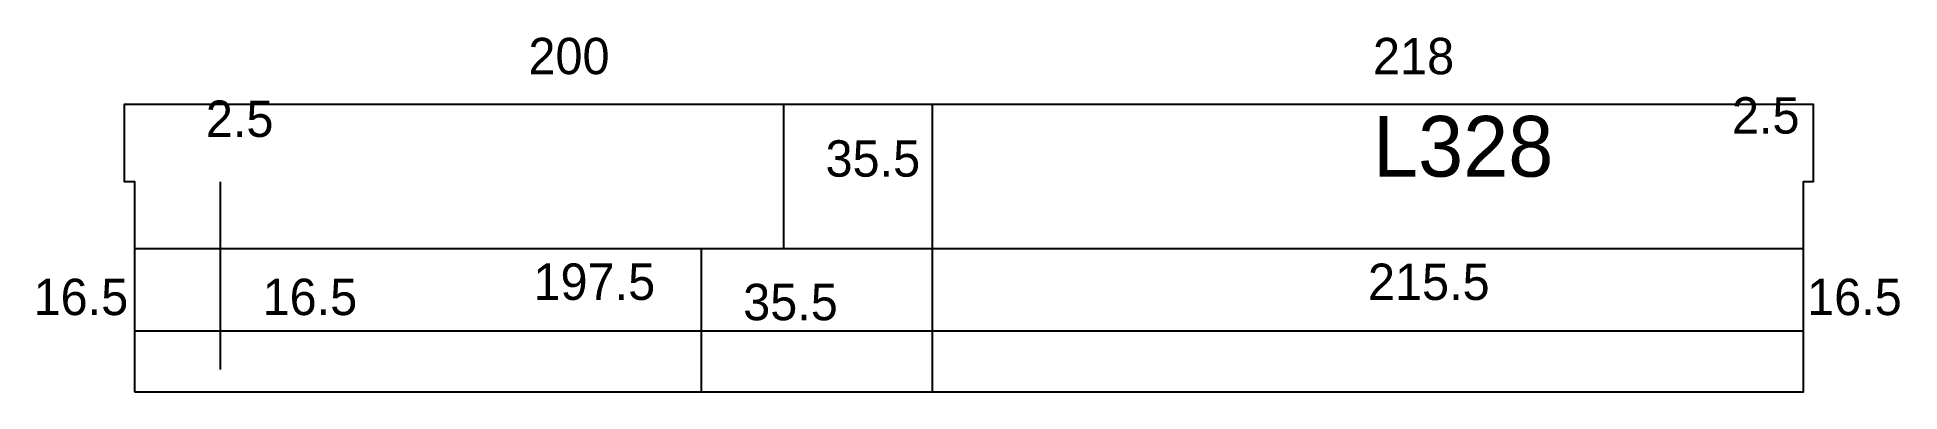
# Model space of a CAD drawing. Extents: x 3583 to 4043, y 1578 to 1666.
import ezdxf

# ---------------------------------------------------------------- set-up
doc = ezdxf.new("R2010")
doc.units = 0
for name, color, linetype in [('3', 3, 'Continuous'), ('4', 4, 'Continuous'), ('Painéis', 200, 'Continuous')]:
    doc.layers.add(name, color=color, linetype=linetype)

msp = doc.modelspace()

# ---------------------------------------------------------------- linework, layer by layer
at = {"layer": '3'}
for p, q in [((4022.07, 1649), (3604.07, 1649)), ((3604.07, 1649), (3604.07, 1630)), ((3767.27, 1613.4), (3767.27, 1648.9)), ((3804.07, 1578), (3804.07, 1648.9)), ((4022.07, 1630), (4022.07, 1649)), ((3604.07, 1630), (3606.57, 1630)), ((3606.57, 1630), (3606.57, 1578)), ((3627.87, 1583.5), (3627.87, 1629.9)), ((4019.57, 1578), (4019.57, 1630)), ((4019.57, 1630), (4022.07, 1630)), ((3606.57, 1613.4), (4019.57, 1613.4)), ((3746.87, 1578), (3746.87, 1613.4)), ((3606.57, 1593.1), (4019.57, 1593.1)), ((3606.57, 1578), (4019.57, 1578))]:
    msp.add_line(p, q, dxfattribs=at)
at = {"layer": '3', "lineweight": 25}
msp.add_lwpolyline([(3606.57, 1578), (4019.57, 1578), (4019.57, 1630), (4022.07, 1630), (4022.07, 1649), (3604.07, 1649), (3604.07, 1630), (3606.57, 1630)], close=True, dxfattribs=at)
at = {"layer": 'Painéis', "lineweight": 18}
for p, q in [((3767.27, 1613.4), (3767.27, 1648.9)), ((3804.07, 1578), (3804.07, 1648.9)), ((3627.87, 1583.5), (3627.87, 1629.9)), ((3606.57, 1613.4), (4019.57, 1613.4)), ((3746.87, 1578), (3746.87, 1613.4)), ((3606.57, 1593.1), (4019.57, 1593.1))]:
    msp.add_line(p, q, dxfattribs=at)

# ---------------------------------------------------------------- texts
at = {"layer": '4'}
msp.add_text('L328', height=15, dxfattribs=at).set_placement((3913.07, 1631.2))
at = {"layer": 'Painéis'}
for s, p in [('200', (3704.07, 1656.53)), ('218', (3913.07, 1656.52)), ('2.5', (3624.25, 1641.02)), ('2.5', (4001.89, 1641.84)), ('35.5', (3777.59, 1631.19)), ('197.5', (3705.32, 1600.72)), ('215.5', (3911.82, 1600.69)), ('16.5', (3581.61, 1596.95)), ('16.5', (3638.28, 1596.95)), ('35.5', (3757.21, 1595.69)), ('16.5', (4020.5, 1596.95))]:
    msp.add_text(s, height=9, dxfattribs=at).set_placement(p)

doc.saveas('drawing.dxf')
